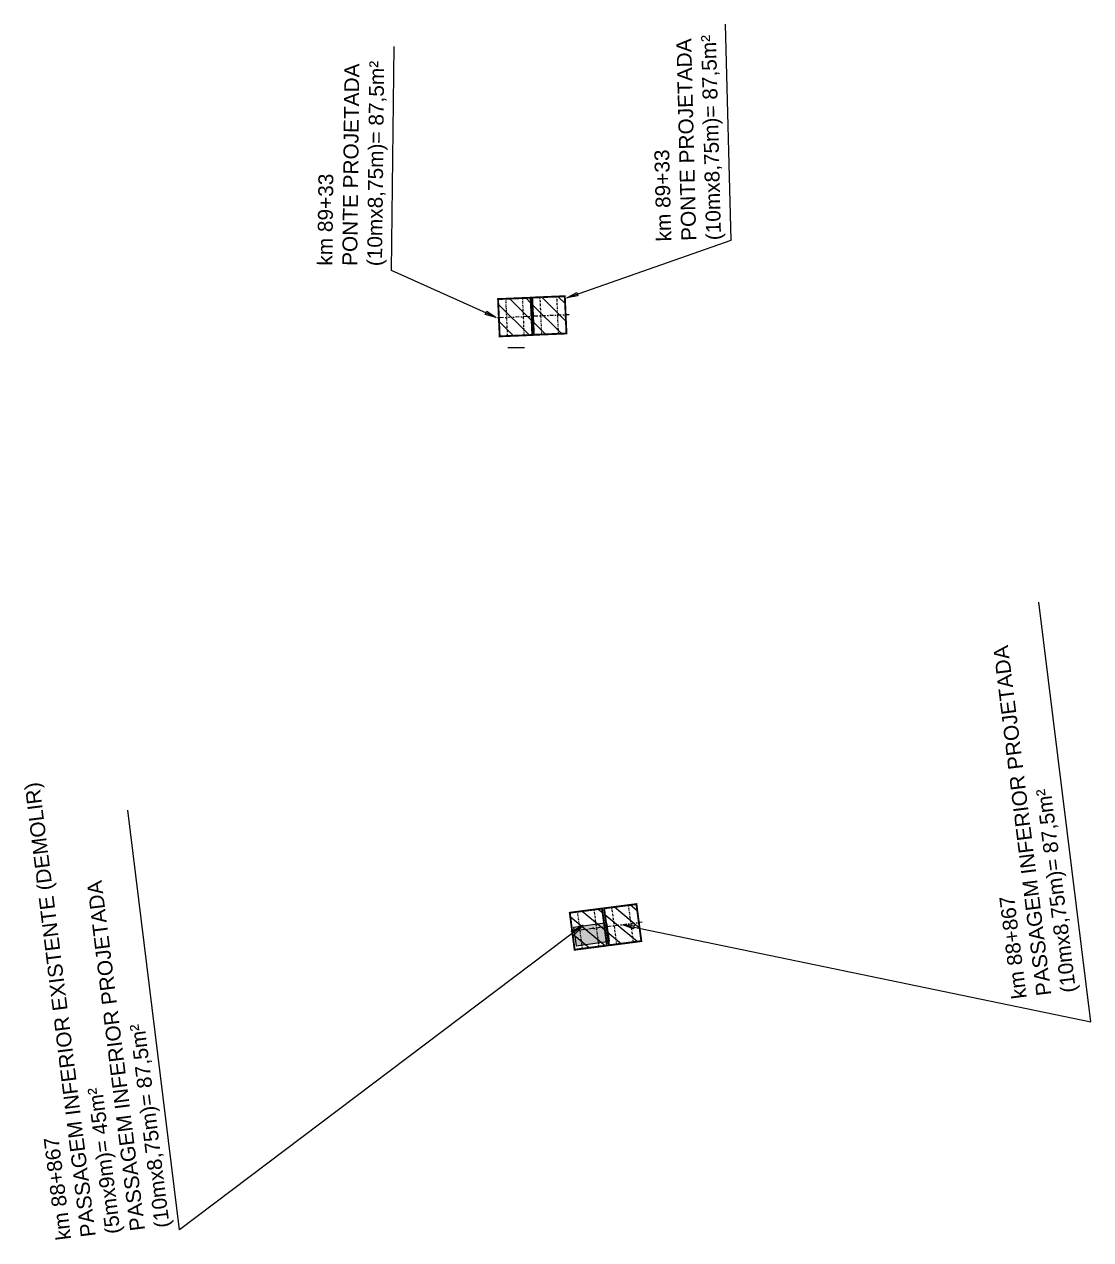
# Model space of a CAD drawing. Header units: metres. Extents: x 288915 to 323983, y 7382661 to 7464883.
# Drawn here: x 295991.3 to 296277.5, y 7456270 to 7456596.2 of the extents above; entities that cross this region are included whole.
import ezdxf

# ---------------------------------------------------------------- set-up
doc = ezdxf.new("R2010")
doc.units = ezdxf.units.M
doc.linetypes.add('DASHDOTX2', pattern=[2, 1, -0.5, 0, -0.5])
doc.layers.get('0').update_dxf_attribs({"color": 255})
for name, color, linetype in [('_PASS. INFERIOR A CONSTRUIR', 10, 'Continuous'), ('A-IMAGENS', 255, 'Continuous'), ('EIXO', 1, 'DASHDOTX2'), ('F-HZ-PI', 1, 'Continuous'), ('U-HZ-TEXTO-OAE', 2, 'Continuous')]:
    doc.layers.add(name, color=color, linetype=linetype)
doc.layers.add('_PASS. INFERIOR A DEMOLIR', color=10, linetype='Continuous', transparency=0.5)
doc.styles.add('ARIAL', font='arial.ttf')
doc.styles.add('DIM', font='arial.ttf', dxfattribs={"width": 0.8})
doc.dimstyles.new('U-1_2000', dxfattribs={"dimscale": 2, "dimtxt": 1.5, "dimasz": 0.75, "dimexe": 0.75, "dimexo": 0.75, "dimgap": 0.25, "dimtad": 1, "dimzin": 4, "dimtxsty": 'DIM', "dimblk": 'ARCHTICK', "dimcen": 0.7, "dimdle": 0.75, "dimclrd": 256, "dimclre": 256, "dimclrt": 256, "dimaunit": 1, "dimadec": 3, "dimazin": 2, "dimtfac": 1, "dimtofl": 0, "dimtmove": 0, "dimatfit": 3, "dimldrblk": 'CLOSEDBLANK', "dimfxl": 0, "dimtolj": 1, "dimtzin": 0, "dimlwd": -1, "dimlwe": -1, "dimarcsym": 0})

# ---------------------------------------------------------------- blocks, each defined once
blk = doc.blocks.new('PI MODULO DUPLO')
at = {"layer": '_PASS. INFERIOR A CONSTRUIR', "lineweight": -3}
h = blk.add_hatch(dxfattribs=at)
h.set_pattern_fill('ANSI31', color=256, angle=25.81050444)
h.paths.add_polyline_path([(320171.36, 7385549.15), (320167.27, 7385556.88), (320176.11, 7385561.59), (320180.2, 7385553.85)])
at = {"layer": '_PASS. INFERIOR A CONSTRUIR', "lineweight": 30, "const_width": 0.5, "flags": 128}
blk.add_lwpolyline([(320171.36, 7385549.15), (320167.27, 7385556.88), (320176.11, 7385561.59), (320180.2, 7385553.85)], close=True, dxfattribs=at)
at = {"layer": 'EIXO', "ltscale": 0.5}
for p, q in [((320177.1, 7385559.7), (320168.26, 7385555)), ((320179.21, 7385555.73), (320170.38, 7385551.03))]:
    blk.add_line(p, q, dxfattribs=at)
at = {"layer": 'EIXO'}
blk.add_line((320171.26, 7385560.04), (320176.17, 7385550.8), dxfattribs=at)
blk = doc.blocks.new('_ArchTick')
at = {"color": 0, "linetype": 'ByBlock', "const_width": 0.15}
blk.add_lwpolyline([(-0.5, -0.5), (0.5, 0.5)], dxfattribs=at)

msp = doc.modelspace()

# ---------------------------------------------------------------- hatches: boundary and pattern name
h = msp.add_hatch()
h.set_pattern_fill('ANGLE', color=256)
h.set_pattern_definition([(0, (-1.145, -5.974), (0, 6.985), [5.08, -1.905]), (90, (-1.145, -5.974), (-6.985, 4e-16), [5.08, -1.905])])
h.paths.add_polyline_path([(296125.46, 7456512.29), (296125.17, 7456512.27), (296120.98, 7456511.85), (296121.13, 7456508.31, 0.000335), (296121.21, 7456507.1), (296125.68, 7456507.28)])
at = {"layer": '_PASS. INFERIOR A DEMOLIR', "ltscale": 0.05}
h = msp.add_hatch(color=256, dxfattribs=at)
h.dxf.hatch_style = 1
h.paths.add_polyline_path([(296138.76, 7456353.8), (296139.45, 7456348.85), (296148.36, 7456350.09), (296147.68, 7456355.04)])

# ---------------------------------------------------------------- linework, layer by layer
at = {"layer": '_PASS. INFERIOR A DEMOLIR', "ltscale": 0.05, "elevation": 673.6, "flags": 128}
msp.add_lwpolyline([(296138.76, 7456353.8), (296139.45, 7456348.85), (296148.36, 7456350.09), (296147.68, 7456355.04), (296138.76, 7456353.8)], close=True, dxfattribs=at)
at = {"layer": 'F-HZ-PI', "color": 1, "linetype": 'Continuous', "lineweight": -3}
msp.add_circle((296143.98, 7456353.63), 0.05, dxfattribs=at)
msp.add_point((296143.98, 7456353.63), dxfattribs=at)

# ---------------------------------------------------------------- block references
at = {"layer": 'A-IMAGENS'}
for p, rotation in [((-6232315.2, 10924720.81), 244.5030232743666), ((-6232306.02, 10924721.22), 244.5030232743666), ((-6510549.34, 10340406.75), 249.519543821401), ((-6510558.56, 10340405.56), 249.519543821401)]:
    msp.add_blockref('PI MODULO DUPLO', p, dxfattribs=dict(at, rotation=rotation))

# ---------------------------------------------------------------- texts
at = {"layer": 'U-HZ-TEXTO-OAE', "color": 2, "linetype": 'Continuous', "lineweight": -3, "char_height": 4, "width": 150.2515, "attachment_point": 7, "style": 'ARIAL'}
for s, insert, rotation in [('\\pt20;{\\C256;km 89+33\\P\\ptz;PONTE PROJETADA\\P(10mx8,75m)= 87,5m²}', (296179.54, 7456538.34), 91.4432), ('{\\C256;km 89+33\\PPONTE PROJETADA\\P(10mx8,75m)= 87,5m²}', (296088.52, 7456531.26, -676), 89.3717), ('{\\C256;km 88+867\\PPASSAGEM INFERIOR PROJETADA \\P(10mx8,75m)= 87,5m²}', (296274.81, 7456336.69), 97.0953), ('{\\C256;km 88+867\\PPASSAGEM INFERIOR EXISTENTE (DEMOLIR) \\P(5mx9m)= 45m²\\PPASSAGEM INFERIOR PROJETADA \\P(10mx8,75m)= 87,5m²}', (296031.55, 7456273.58), 97.0953)]:
    msp.add_mtext(s, dxfattribs=dict(at, insert=insert, rotation=rotation))

# ---------------------------------------------------------------- leaders
at = {"layer": 'U-HZ-TEXTO-OAE', "color": 2, "linetype": 'Continuous', "lineweight": -3}
for points in [[(296136.92, 7456522.8), (296181.06, 7456538.31), (296179.53, 7456596.22)], [(296117.97, 7456517.53, -676), (296089.83, 7456530.11, -676), (296090.55, 7456590.29, -676)], [(296151.98, 7456354.53), (296277.54, 7456328.5), (296263.64, 7456441.13)], [(296141.31, 7456354.39), (296033, 7456272.62), (296019.1, 7456385.25)]]:
    msp.add_leader(points, dimstyle='U-1_2000', override={"dimscale": 1, "dimasz": 3}, dxfattribs=at)

doc.saveas('drawing.dxf')
